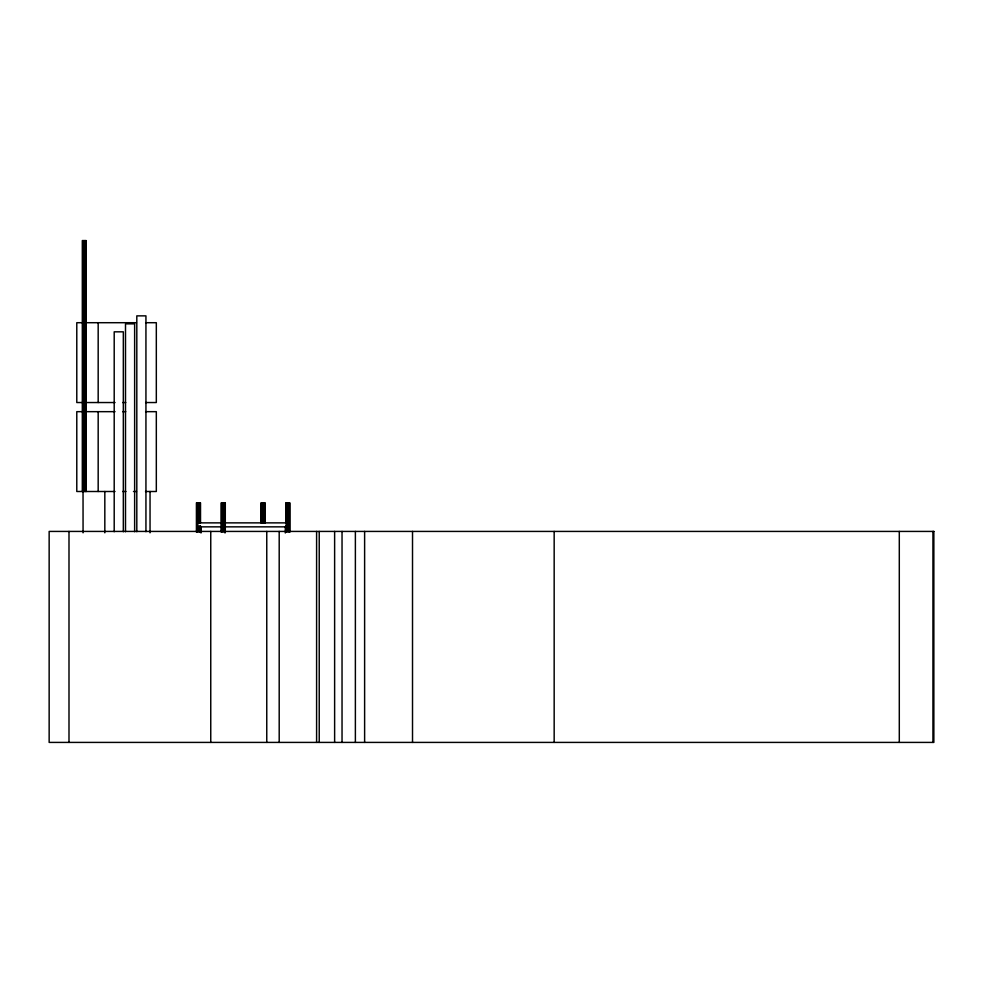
<?xml version="1.0" encoding="UTF-8"?>
<svg xmlns="http://www.w3.org/2000/svg" width="983" height="983" viewBox="0 0 983 983"><rect width="100%" height="100%" fill="white"/><g stroke="black" fill="none" stroke-linecap="round" stroke-linejoin="round"><path stroke-width="1.47" d="M82.916 322.707L76.785 322.707L76.785 402.539L82.916 402.539M85.951 322.707L136.428 322.707M145.607 322.707L156.322 322.707L156.322 402.539L145.607 402.539M85.951 402.539L115.036 402.539M122.654 402.539L125.75 402.539M82.916 411.668L76.785 411.668L76.785 491.5L115.011 491.5M85.951 411.668L115.036 411.668M122.654 411.668L125.75 411.668M145.607 411.668L156.322 411.668L156.322 491.5L145.521 491.5M122.654 491.5L125.935 491.5M133.467 491.5L136.477 491.5M197.558 522.87L221.998 522.87M224.603 522.87L287.245 522.87M197.558 526.851L222.011 526.851M224.603 526.851L287.245 526.851M932.941 531.422L932.941 742.411M899.298 531.422L899.298 742.411M554.166 531.422L554.166 742.411M412.516 531.422L412.516 742.411M364.619 531.422L364.619 742.411M355.379 531.422L355.379 742.411M342.035 531.422L342.035 742.411M334.625 531.422L334.625 742.411M319.229 531.422L319.229 742.411M316.6 531.422L316.6 742.411M289.887 532.073L289.887 502.903L285.783 502.903L285.783 522.87M289.493 502.903L289.493 532.073M288.474 502.903L288.474 532.073M287.196 502.903L287.196 532.073M286.176 502.903L286.176 532.073M285.783 525.93L285.783 532.073M285.303 526.851L285.303 532.995M279.197 531.422L279.197 742.411M266.762 531.422L266.762 742.411M265.127 522.87L265.127 502.903L261.011 502.903L261.011 522.87M264.734 502.903L264.734 522.87M263.702 502.903L263.702 522.87M262.436 502.903L262.436 522.87M261.404 502.903L261.404 522.87M225.291 532.073L225.291 502.903L221.187 502.903L221.187 532.073M225.009 526.851L225.009 532.995M224.898 502.903L224.898 532.073M223.866 502.903L223.866 532.073M222.6 502.903L222.6 532.073M221.568 502.903L221.568 532.073M210.755 531.422L210.755 742.411M200.999 526.851L200.999 532.995M200.52 522.87L200.52 502.903L196.416 502.903L196.416 532.073M200.52 525.93L200.52 532.073M200.127 502.903L200.127 522.87M200.127 525.93L200.127 532.073M199.107 502.903L199.107 522.87M199.107 525.93L199.107 532.073M197.841 502.903L197.841 532.073M196.809 502.903L196.809 532.073M150.043 491.5L150.043 532.811M145.939 531.692L145.939 315.862L136.809 315.862L136.809 531.692M134.634 531.717L134.634 323.849L125.505 323.849L125.505 531.717M123.33 531.742L123.33 331.824L114.2 331.824L114.2 531.742M104.825 491.5L104.825 532.811M98.177 322.707L98.177 402.539M98.177 411.668L98.177 491.5M86.197 491.5L86.197 240.589L82.314 240.589L82.314 491.5M85.619 240.589L85.619 491.5M84.255 240.589L84.255 491.5M82.879 240.589L83.063 532.811M68.994 531.422L68.994 742.411M933.85 531.422L49.15 531.422L49.15 742.411L933.85 742.411L933.85 531.422"/></g></svg>
